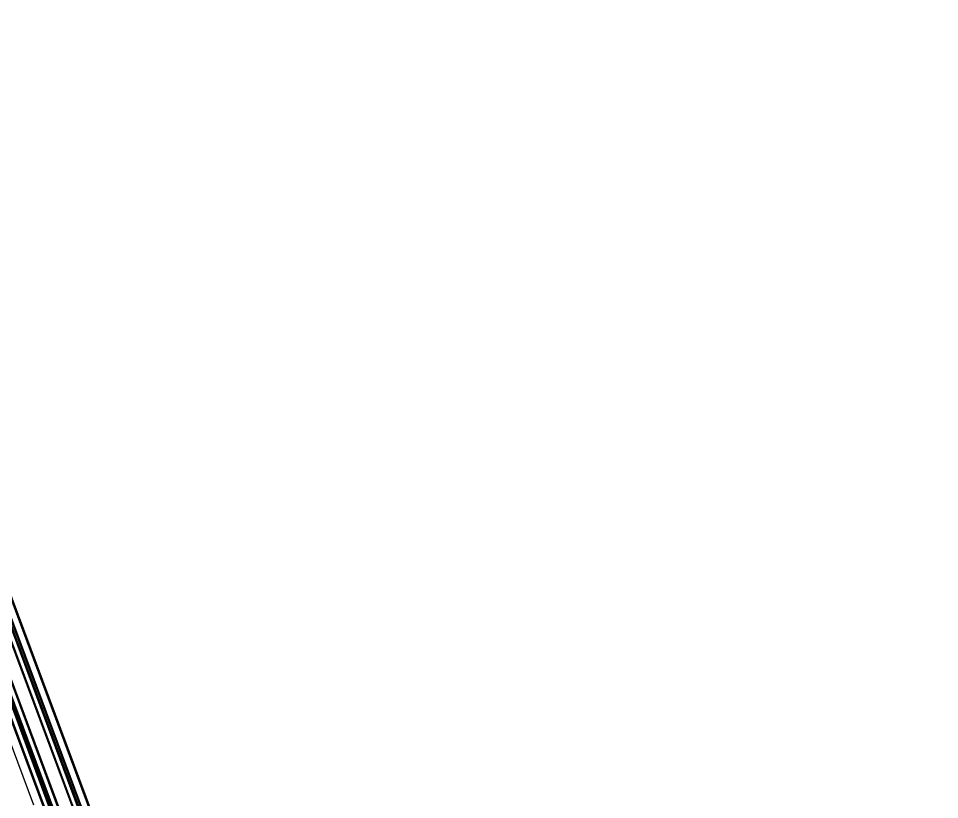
# Model space of a CAD drawing. Extents: x 12199666 to 24617114, y 1197707 to 2548648.
# Drawn here: x 12328938 to 12329810, y 1263392 to 1264131 of the extents above; entities that cross this region are included whole.
import ezdxf

# ---------------------------------------------------------------- set-up
doc = ezdxf.new("R2010")
doc.units = 0
doc.header["$LTSCALE"] = 10
doc.header["$MEASUREMENT"] = 0
doc.layers.add('TX-PLAN-T1-F11$0$_EDO-ALUMINIUM-SECTION', color=90, linetype='Continuous', lineweight=30)
doc.layers.add('TX-PLAN-T1-F11$0$幕墙线', color=114, linetype='Continuous', lineweight=30)
for name, color, linetype in [('TX-PLAN-T1-F11$0$F-Alum', 4, 'Continuous'), ('TX-PLAN-T1-F11$0$F-Glass', 5, 'Continuous'), ('TX-PLAN-T1-F11$0$F_MISC', 8, 'Continuous'), ('TX-PLAN-T1-F11$0$PJ', 4, 'Continuous'), ('TX-PLAN-T1-F11$0$TC', 4, 'Continuous')]:
    doc.layers.add(name, color=color, linetype=linetype)

# ---------------------------------------------------------------- blocks, each defined once
blk = doc.blocks.new('*U163')
at = {"linetype": 'Continuous'}
for points in [[(-39.56, 1), (-39.56, 715.15), (-41.08, 715.15), (-41.08, 1)], [(-14.04, 1), (-14.04, 715.15), (-15.56, 715.15), (-15.56, 1)]]:
    blk.add_hatch(color=4, dxfattribs=at).paths.add_polyline_path(points)
at = {"layer": 'TX-PLAN-T1-F11$0$TC'}
h = blk.add_hatch(dxfattribs=at)
h.set_pattern_fill('ANSI31', color=256, scale=0.5, style=0)
h.set_pattern_definition([(45, (41571.4629, 2291.4218), (-1.122532015, 1.122532015), [])])
h.paths.add_polyline_path([(-32.06, 20), (-32.06, 11.5), (-33.56, 11.5), (-33.56, 20)])
h = blk.add_hatch(dxfattribs=at)
h.set_pattern_fill('HONEY', color=256, scale=0.3, style=0)
h.set_pattern_definition([(0, (41571.4629, 2291.4218), (1.42875, 0.824889), [0.9525, -1.905]), (120, (41571.4629, 2291.4218), (-1.42874983, 0.824889296), [0.9525, -1.905]), (60, (41571.4629, 2291.4218), (1.7e-07, 1.649778296), [-1.905, 0.9525])])
h.paths.add_polyline_path([(-24.89, 10.8), (-23.86, 11.83), (-23.86, 19.2), (-31.26, 19.2), (-31.26, 11.83), (-30.23, 10.8)])
h = blk.add_hatch(dxfattribs=at)
h.set_pattern_fill('ANSI31', color=256, scale=0.5, style=0)
h.set_pattern_definition([(45, (41571.4629, 2291.4218), (-1.122532015, 1.122532015), [])])
h.paths.add_polyline_path([(-23.06, 20), (-23.06, 11.5), (-21.56, 11.5), (-21.56, 20)])
h = blk.add_hatch(dxfattribs=at)
h.set_pattern_fill('ANSI31', color=256, scale=0.5, style=0)
h.set_pattern_definition([(45, (41571.4629, 2291.4218), (-1.122532015, 1.122532015), [])])
h.paths.add_polyline_path([(-23.06, 20), (-23.06, 11.5), (-21.56, 11.5), (-21.56, 20)])
h = blk.add_hatch(dxfattribs=at)
h.set_pattern_fill('ANSI37', color=256, scale=0.5, style=0)
h.set_pattern_definition([(45, (41571.4629, 2291.4218), (-1.122532015, 1.122532015), []), (135, (41571.4629, 2291.4218), (-1.122532015, -1.122532015), [])])
edge = h.paths.add_edge_path()
edge.add_line((-27.56, 10), (-30.56, 10))
edge.add_line((-30.56, 10), (-32.06, 11.5))
edge.add_line((-32.06, 11.5), (-33.56, 11.5))
edge.add_line((-33.56, 11.5), (-33.56, 1))
edge.add_line((-33.56, 1), (-34.56, 0))
edge.add_arc((-27.56, -31.15), 31.92, 77.3332, 102.6668, ccw=False)
edge.add_line((-20.56, 0), (-21.56, 1))
edge.add_line((-21.56, 1), (-21.56, 11.5))
edge.add_line((-21.56, 11.5), (-23.06, 11.5))
edge.add_line((-23.06, 11.5), (-24.56, 10))
edge.add_line((-24.56, 10), (-27.56, 10))
at = {"color": 4, "linetype": 'Continuous'}
for points in [[(-39.56, 1), (-39.56, 715.15), (-41.08, 715.15), (-41.08, 1)], [(-14.04, 1), (-14.04, 715.15), (-15.56, 715.15), (-15.56, 1)]]:
    blk.add_lwpolyline(points, close=True, dxfattribs=at)
at = {"layer": 'TX-PLAN-T1-F11$0$F-Glass'}
for points in [[(-49.08, 715.15), (-49.08, 1), (-48.08, 0), (-42.08, 0), (-41.08, 1), (-41.08, 715.15)], [(-33.56, 715.15), (-33.56, 1), (-34.56, 0), (-38.56, 0), (-39.56, 1), (-39.56, 715.15)], [(-21.56, 715.15), (-21.56, 1), (-20.56, 0), (-16.56, 0), (-15.56, 1), (-15.56, 715.15)], [(-14.04, 715.15), (-14.04, 1), (-13.04, 0), (-9.04, 0), (-8.04, 1), (-8.04, 715.15)]]:
    blk.add_lwpolyline(points, dxfattribs=at)
at = {"layer": 'TX-PLAN-T1-F11$0$PJ'}
for points in [[(-32.06, 20), (-32.06, 11.5), (-33.56, 11.5), (-33.56, 20)], [(-23.06, 20), (-23.06, 11.5), (-21.56, 11.5), (-21.56, 20)], [(-23.06, 20), (-23.06, 11.5), (-21.56, 11.5), (-21.56, 20)]]:
    blk.add_lwpolyline(points, close=True, dxfattribs=at)
at = {"layer": 'TX-PLAN-T1-F11$0$PJ', "ltscale": 3}
for points in [[(-24.56, 10), (-23.06, 11.5), (-23.06, 20), (-32.06, 20), (-32.06, 11.5), (-30.56, 10)], [(-24.89, 10.8), (-23.86, 11.83), (-23.86, 19.2), (-31.26, 19.2), (-31.26, 11.83), (-30.23, 10.8)]]:
    blk.add_lwpolyline(points, close=True, dxfattribs=at)
at = {"layer": 'TX-PLAN-T1-F11$0$PJ'}
blk.add_lwpolyline([(-27.56, 10), (-30.56, 10), (-32.06, 11.5), (-33.56, 11.5), (-33.56, 1), (-34.56, 0, -0.110991), (-20.56, 0), (-21.56, 1), (-21.56, 11.5), (-23.06, 11.5), (-24.56, 10)], format="xyb", close=True, dxfattribs=at)
at = {"layer": 'TX-PLAN-T1-F11$0$TC', "color": 9, "linetype": 'Continuous'}
for p, q in [((-48.08, 0), (-48.08, 715.15)), ((-42.08, 0), (-42.08, 715.15)), ((-38.56, 0), (-38.56, 715.15)), ((-34.56, 0), (-34.56, 715.15)), ((-20.56, 0), (-20.56, 715.15)), ((-16.56, 0), (-16.56, 715.15)), ((-13.04, 0), (-13.04, 715.15)), ((-9.04, 0), (-9.04, 715.15))]:
    blk.add_line(p, q, dxfattribs=at)
blk = doc.blocks.new('*U193')
at = {"layer": 'TX-PLAN-T1-F11$0$F-Alum'}
blk.add_line((506.34, -517.43), (1074.01, -189.47), dxfattribs=at)
at = {"layer": 'TX-PLAN-T1-F11$0$F_MISC', "xscale": -1, "rotation": 300.0159999954287}
blk.add_blockref('*U163', (455.05, -547.01), dxfattribs=at)
blk = doc.blocks.new('TX-PLAN-T1-F11$0$A$C21521A5F')
at = {"rotation": 90}
blk.add_blockref('*U193', (388.72, 7760.22, 0), dxfattribs=at)
blk = doc.blocks.new('TX-PLAN-T1-F11$0$标准层幕墙0118')
at = {"color": 3}
blk.add_blockref('TX-PLAN-T1-F11$0$A$C21521A5F', (32561.28, 9139.78, 0), dxfattribs=at)
blk = doc.blocks.new('TX-PLAN-T1-F11')
at = {"layer": 'TX-PLAN-T1-F11$0$幕墙线'}
blk.add_lwpolyline([(12329355.98, 1268889.69), (12329809.56, 1267672.63), (12329106.44, 1267410.59), (12329560.02, 1266193.53), (12328856.89, 1265931.49), (12329310.47, 1264714.44), (12328607.35, 1264452.39), (12329060.93, 1263235.34), (12328357.81, 1262973.3), (12328811.38, 1261756.24), (12328108.26, 1261494.2), (12328561.84, 1260277.15), (12327858.72, 1260015.1), (12328312.3, 1258798.05), (12327609.17, 1258536.01), (12328062.75, 1257318.95), (12327359.63, 1257056.91), (12327813.21, 1255839.85), (12327110.09, 1255577.81), (12327563.67, 1254360.76)], dxfattribs=at)
at = {"layer": 'TX-PLAN-T1-F11$0$_EDO-ALUMINIUM-SECTION', "rotation": 350.4236156863823}
blk.add_blockref('TX-PLAN-T1-F11$0$标准层幕墙0118', (12293055.45, 1251790.44), dxfattribs=at)

msp = doc.modelspace()

# ---------------------------------------------------------------- block references
msp.add_blockref('TX-PLAN-T1-F11', (0, 0))

doc.saveas('drawing.dxf')
